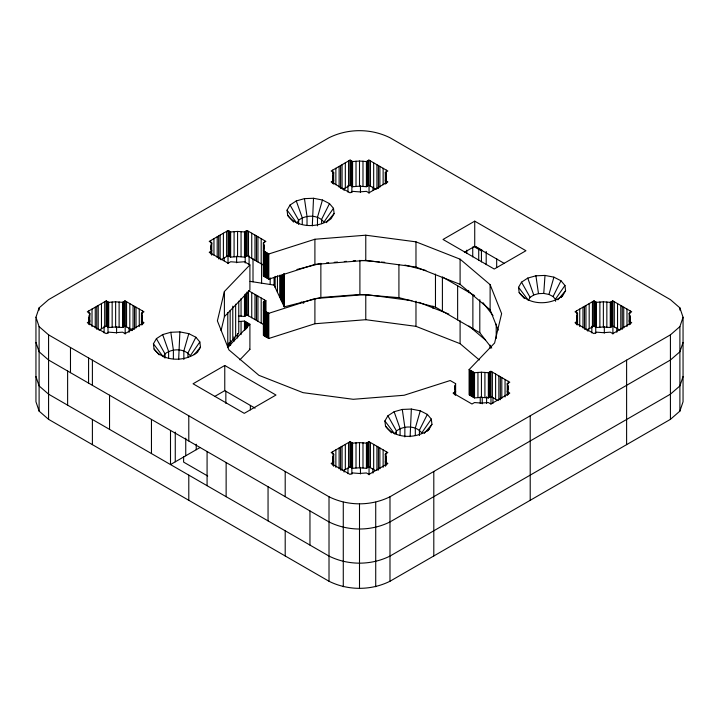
<?xml version="1.0" encoding="UTF-8"?>
<svg xmlns="http://www.w3.org/2000/svg" width="719" height="719" viewBox="0 0 719 719"><rect width="100%" height="100%" fill="white"/><g stroke="black" fill="none" stroke-linecap="round" stroke-linejoin="round"><path stroke-width="1.08" d="M179.876 331.908L188.8 333.643L195.865 337.238L199.846 341.956L200.475 347.187L197.482 352.337C185.286 361.882 163.797 362.106 154.055 349.039L153.417 343.799L156.418 338.649L162.647 334.578L170.816 332.277L179.876 331.908L178.654 359.554M313.52 198.273L322.445 200.008L329.5 203.603L333.481 208.312L334.119 213.552L331.117 218.702C318.921 228.247 297.432 228.471 287.69 215.394L287.061 210.164L290.054 205.014L296.282 200.934L304.452 198.633L313.52 198.273L312.298 225.91M411.349 409.066L420.273 410.801L427.329 414.396L431.319 419.105L431.948 424.345L428.946 429.495C416.75 439.039 395.27 439.264 385.519 426.196L384.89 420.957L387.892 415.807L394.12 411.735L402.281 409.435L411.349 409.066L410.127 436.712M555.625 301.306L555.383 299.275L553.064 296.534L548.957 294.439L543.762 293.433L544.993 275.431L535.925 275.79L527.755 278.091L521.527 282.172L518.525 287.321L519.163 292.552C528.905 305.629 550.394 305.404 562.591 295.86L565.583 290.701L564.954 285.47L560.973 280.752L553.909 277.157L544.993 275.431M88.913 320.53L89.821 313.259L87.287 311.794L106.187 300.884L108.713 302.339L115.633 301.818L122.554 302.339L125.088 300.884L143.989 311.794L141.454 313.259L141.454 324.53M141.454 313.259L142.362 317.25L141.454 321.249L143.989 322.705L125.088 333.616L122.554 332.16L115.633 332.681L108.713 332.16L106.187 333.616L87.287 322.705L89.821 321.249L88.913 317.25M210.847 249.044L211.745 242.86L209.22 241.395L228.121 230.484L230.646 231.949L237.567 231.428L244.487 231.949L247.021 230.484L265.913 241.395L263.388 242.86L263.388 276.024L268.807 279.152L314.904 264.421L365.773 260.377L415.977 267.019L460.097 284.347L490.115 309.826L498.168 330.111M265.913 336.807L265.913 300.722L263.388 302.187L264.295 306.177L263.388 310.177L268.807 313.304L313.861 298.906M332.771 179.741L333.679 172.461L331.153 171.005L350.054 160.094L352.58 161.55L359.5 161.029L366.42 161.55L368.946 160.094L387.847 171.005L385.321 172.461L385.321 183.74M332.771 461.328L333.679 454.048L331.153 452.593L350.054 441.673L352.58 443.138L359.5 442.616L366.42 443.138L368.946 441.673L387.847 452.593L385.321 454.048L385.321 466.092M385.321 172.461L386.229 176.461L385.321 180.451L387.847 181.916L368.946 192.827L366.42 191.362L359.5 191.883L352.58 191.362L350.054 192.827L331.153 181.916L333.679 180.451L332.771 176.461M385.321 454.048L386.229 458.048L385.321 462.038L387.847 463.503L368.946 474.414L366.42 472.949L359.5 473.47L352.58 472.949L350.054 474.414L331.153 463.503L333.679 462.038L332.771 458.048M210.847 246.851L211.745 250.85L209.22 252.306L228.121 263.217L230.646 261.761L237.567 262.282L244.487 261.761L249.906 264.889L224.391 291.51L217.39 320.872L228.894 349.856L258.912 375.327L303.032 392.655L353.236 399.297L404.105 395.261L450.202 380.531L455.612 383.649L454.705 387.649L455.612 391.639L453.087 393.104L471.979 404.015L474.513 402.55L481.433 403.08L488.354 402.55L490.879 404.015L509.78 393.104L507.255 391.639L508.153 387.649L507.255 383.649L509.78 382.193L490.879 371.283L488.354 372.739L481.433 372.217L474.513 372.739L469.103 369.62L494.609 342.999L501.619 313.637L490.115 284.652L460.097 259.173L415.977 241.845L365.773 235.203L314.904 239.247L268.807 253.978L263.388 250.85L264.295 246.851L263.388 242.86M576.638 320.53L577.546 313.259L575.011 311.794L593.912 300.884L596.446 302.339L603.367 301.818L610.287 302.339L612.813 300.884L631.713 311.794L629.179 313.259L629.179 324.53M629.179 313.259L630.087 317.25L629.179 321.249L631.713 322.705L612.813 333.616L610.287 332.16L603.367 332.681L596.446 332.16L593.912 333.616L575.011 322.705L577.546 321.249L576.638 317.25M221.066 330.623L224.391 316.675L224.391 291.51M188.8 333.643L183.848 350.917L183.848 359.491M322.445 200.008L317.483 217.282L317.483 225.847M420.273 410.801L415.312 428.075L415.312 435.57M548.957 294.439L553.909 277.157M35.95 317.25L39.105 307.885L48.577 299.652L329.014 137.742C347.978 128.315 371.022 128.315 389.986 137.742L670.423 299.652L679.895 307.885L683.05 317.25L683.05 401.75L679.895 411.115L670.423 419.348L389.986 581.258C371.022 590.685 347.978 590.685 329.014 581.258L48.577 419.348L39.105 411.115L35.95 401.75L35.95 317.25L39.105 326.615L39.105 411.115M679.895 411.115L679.895 326.615L683.05 317.25M683.05 342.424L679.895 351.789L670.423 360.021L389.986 521.94C371.022 531.359 347.978 531.359 329.014 521.94L48.577 360.021L39.105 351.789L35.95 342.424M683.05 376.576L679.895 385.941L670.423 394.174L389.986 556.084C371.022 565.511 347.978 565.511 329.014 556.084L48.577 394.174L39.105 385.941L35.95 376.576M195.865 337.238L187.956 353.011L187.956 357.298M329.5 203.603L321.591 219.376L321.591 223.663M427.329 414.396L419.42 430.169L419.42 435.525M553.064 296.534L560.973 280.752M543.762 293.433L538.486 293.64L533.741 294.979L530.11 297.351L528.366 300.353L518.525 287.321M199.846 341.956L190.274 355.752C184.603 348.149 172.102 348.284 165.002 353.838L163.258 356.831L153.417 343.799M333.481 208.312L323.909 222.117C318.238 214.514 305.737 214.639 298.646 220.194L296.902 223.196L287.061 210.164M431.319 419.105L421.738 432.91C416.067 425.306 403.575 425.432 396.475 430.996L394.731 433.988L384.89 420.957M555.383 299.275L564.954 285.47M238.762 301.171L238.762 333.122L227.779 345.515L227.779 312.468M194.157 354.656L200.475 347.187M326.39 222.674L334.119 213.552M424.219 433.467L431.948 424.345M557.854 299.832L565.583 290.701M427.517 431.067L428.946 429.495M561.153 297.432L562.591 295.86M224.391 316.675L249.906 290.063L249.906 264.889M227.492 347.601L249.906 324.215L244.487 321.087L238.438 321.573M239.858 359.868L249.906 349.389L249.906 324.215M39.105 326.615L48.577 334.847L329.014 496.766C347.978 506.185 371.022 506.185 389.986 496.766L670.423 334.847L679.895 326.615M99.024 330.192L106.187 326.058L108.713 327.513L115.633 326.992L122.554 327.513L125.088 326.058L132.251 330.192M220.958 259.793L228.121 255.658L230.646 257.123L237.567 256.593L244.487 257.123L247.021 255.658L263.63 265.248M342.891 189.403L350.054 185.259L352.58 186.724L359.5 186.203L366.42 186.724L368.946 185.259L376.109 189.403M238.438 315.956L244.487 316.45L247.021 314.985L263.63 324.575M224.768 365.477L193.06 383.775L244.271 413.344L275.979 395.037L224.768 365.477L224.768 390.642L255.083 408.149M474.729 221.155L443.021 239.463L494.232 269.032L525.94 250.724L474.729 221.155L474.729 246.329L504.181 263.343M215.053 396.259L224.768 390.642M464.402 252.297L474.729 246.329M474.118 246.689L481.433 250.913L482.045 250.554M200.035 447.524L170.502 464.573L170.502 430.42M343.7 470.514L350.054 466.847L352.58 468.312L359.5 467.79L366.42 468.312L368.946 466.847L375.3 470.514M586.749 330.192L593.912 326.058L596.446 327.513L603.367 326.992L610.287 327.513L612.813 326.058L619.976 330.192M469.103 369.62L469.103 394.794L474.513 397.913L481.433 397.391L488.354 397.913L490.879 396.457L498.042 400.591M263.388 302.187L263.388 335.351L268.807 338.478L314.904 323.748L365.773 319.703L415.977 326.345L460.097 343.673L479.276 359.949M296.965 269.472L320.863 263.379L320.863 297.531L284.23 306.869L274.083 285.101L274.083 277.39M326.435 262.938L328.664 262.759M334.245 262.327L337.588 262.058M344.284 261.536L346.513 261.357M353.209 260.826L355.438 260.655M320.863 297.531L359.904 294.457L398.919 297.648L435.471 307.121L479.798 332.717L491.733 348.068M315.803 298.502L365.773 294.529L411.933 300.641M361.585 260.44L379.273 261.887M381.456 262.067L384.728 262.336M250.077 281.372L274.083 285.101M404.905 265.05L425.882 270.488M418.853 302.304L448.836 314.077M301.225 301.998L303.697 303.247M475.654 246.527L482.35 250.392M472.095 294.116L442.401 276.968L442.401 311.12M474.603 295.563L472.877 294.565L472.877 328.718M265.913 300.722L248.495 290.665L248.495 315.839M249.457 349.128L249.906 349.389M207.71 476.023L183.615 462.11L183.615 456.646M468.941 326.004L485.541 340.096M519.163 292.552L524.313 298.394M287.69 215.394L293.586 222.072M385.519 426.196L391.415 432.865M154.055 349.039L159.205 354.871M482.988 302.663L493.009 315.56M521.527 282.172L530.11 297.351M290.054 205.014L298.646 220.194L298.646 224.481M387.892 415.807L396.475 430.996L396.475 434.204M156.418 338.649L165.002 353.838L165.002 358.116M527.755 278.091L533.741 294.979M394.12 411.735L400.097 428.623L400.097 435.049M296.282 200.934L302.268 217.83L302.268 224.256M162.647 334.578L168.623 351.465L168.623 357.891M535.925 275.79L538.486 293.64M402.281 409.435L404.851 427.284L404.851 436.918M304.452 198.633L307.022 216.491L307.022 225.056M170.816 332.277L173.378 350.126L173.378 358.691M679.895 307.885L679.895 310.078M670.423 334.847L670.423 419.348M630.446 321.977L630.446 324.161M630.239 310.941L630.239 313.133M630.087 317.25L630.087 320.53M629.862 315.237L629.862 321.447M629.574 321.474L629.574 324.754M626.986 309.071L626.986 326.579M626.609 360.147L626.609 444.648M623.741 307.193L623.741 327.99M622.259 306.339L622.259 329.32M620.785 305.485L620.785 329.563M617.54 303.616L617.54 328.781M616.812 327.9L616.812 332.313M614.287 301.737L614.287 326.911M612.903 326.309L612.903 334.02M612.813 300.884L612.813 326.058M612.417 301.108L612.417 326.282M611.545 301.612L611.545 326.786M610.683 302.115L610.683 327.289M610.287 302.339L610.287 327.513M606.845 301.953L606.845 327.127M604.32 326.543L604.32 333.149M603.367 301.818L603.367 326.992M599.88 301.953L599.88 327.127M596.446 302.339L596.446 327.513M596.051 302.115L596.051 327.289M595.736 326.768L595.736 333.382M595.179 301.612L595.179 326.786M594.307 301.108L594.307 326.282M593.912 300.884L593.912 326.058M592.438 301.737L592.438 326.911M591.827 326.273L591.827 332.888M589.185 303.616L589.185 328.781M587.926 329.086L587.926 331.288M585.94 305.485L585.94 329.563M584.466 306.339L584.466 329.32M582.983 307.193L582.983 327.99M579.739 309.071L579.739 326.579M577.546 313.259L577.546 324.53M577.15 313.026L577.15 325.069M576.863 315.237L576.863 320.71M576.494 310.941L576.494 313.133M576.279 321.977L576.279 324.161M530.209 415.807L530.209 500.307M508.513 392.376L508.513 394.56M508.306 381.34L508.306 383.524M508.153 387.649L508.153 389.833M507.929 385.636L507.929 392.206M507.65 383.425L507.65 388.898M507.65 391.873L507.65 395.153M507.255 383.649L507.255 394.929M505.053 379.461L505.053 396.978M501.808 377.592L501.808 398.38M500.334 376.738L500.334 399.719M498.851 375.884L498.851 399.962M496.676 258.633L496.676 267.45M496.209 324.071L496.209 338.397M495.607 374.006L495.607 399.18M492.964 397.778L492.964 403.287M492.362 372.136L492.362 397.31M490.978 396.367L490.978 404.078M490.879 371.283L490.879 396.457M490.484 371.507L490.484 396.681M490.115 284.652L490.115 309.826M490.115 345.066L490.115 348.356M489.621 372.011L489.621 397.185M488.749 372.514L488.749 397.688M488.354 372.739L488.354 397.913M486.601 396.789L486.601 403.395M486.197 251.461L486.197 264.682M484.912 372.352L484.912 397.517M482.233 397.212L482.233 403.817M481.433 250.913L481.433 261.923M481.433 372.217L481.433 397.391M480.247 396.897L480.247 403.512M479.798 299.661L479.798 332.717M478.719 249.34L478.719 260.359M477.946 372.352L477.946 397.517M474.513 372.739L474.513 397.913M474.118 372.514L474.118 397.688M473.246 372.011L473.246 397.185M472.743 246.994L472.743 256.908M472.374 371.507L472.374 396.681M471.979 371.283L471.979 396.457M471.529 371.022L471.529 396.196M470.541 370.447L470.541 395.621M469.552 369.881L469.552 395.055M468.626 290.44L468.626 292.642M466.775 250.158L466.775 253.465M460.097 259.173L460.097 284.347M460.097 320.692L460.097 343.673M457.635 285.767L457.635 319.919M455.612 383.649L455.612 394.929M455.217 386.705L455.217 388.898M455.217 391.873L455.217 395.153M454.929 385.636L454.929 391.846M454.345 392.376L454.345 394.56M435.471 274.074L435.471 307.121M433.8 471.466L433.8 555.958M432.964 306.114L432.964 308.307M415.977 241.845L415.977 267.019M415.977 301.171L415.977 326.345M398.919 264.601L398.919 297.648M389.986 496.766L389.986 581.258M386.588 181.179L386.588 183.372M386.588 462.766L386.588 464.959M386.373 170.151L386.373 173.432M386.373 451.739L386.373 453.923M386.229 176.461L386.229 179.741M386.229 458.048L386.229 461.328M385.995 174.447L385.995 179.921M385.995 456.035L385.995 461.508M385.717 172.236L385.717 183.965M385.717 453.824L385.717 465.858M383.128 168.273L383.128 184.693M383.128 449.86L383.128 467.368M379.875 166.395L379.875 187.192M379.875 447.982L379.875 468.779M378.401 165.55L378.401 188.531M378.401 447.128L378.401 470.118M376.927 164.696L376.927 188.773M376.927 446.283L376.927 470.361M375.722 502.23L375.722 586.731M373.673 162.818L373.673 187.992M373.673 444.405L373.673 469.579M372.945 187.111L372.945 190.418M372.945 468.698L372.945 473.102M370.429 160.939L370.429 186.113M370.429 442.527L370.429 467.701M369.045 185.511L369.045 193.222M369.045 467.098L369.045 474.81M368.946 160.094L368.946 185.259M368.946 441.673L368.946 466.847M368.55 160.319L368.55 185.493M368.55 441.906L368.55 467.08M367.688 160.822L367.688 185.996M367.688 442.41L367.688 467.584M366.816 161.326L366.816 186.5M366.816 442.913L366.816 468.078M366.42 161.55L366.42 186.724M366.42 443.138L366.42 468.312M365.773 235.203L365.773 260.377M365.773 294.529L365.773 319.703M362.987 161.155L362.987 186.329M362.987 442.742L362.987 467.916M360.453 185.745L360.453 192.359M360.453 467.332L360.453 473.938M359.904 260.305L359.904 294.457M359.5 161.029L359.5 186.203M359.5 442.616L359.5 467.79M359.5 504.055L359.5 588.546M356.013 161.155L356.013 186.329M356.013 442.742L356.013 467.916M352.58 161.55L352.58 186.724M352.58 443.138L352.58 468.312M352.184 161.326L352.184 186.5M352.184 442.913L352.184 468.078M351.87 185.978L351.87 192.584M351.87 466.46L351.87 474.172M351.312 160.822L351.312 185.996M351.312 442.41L351.312 467.584M350.45 160.319L350.45 185.493M350.45 441.906L350.45 467.08M350.054 160.094L350.054 185.259M350.054 441.673L350.054 466.847M348.571 160.939L348.571 186.113M348.571 442.527L348.571 467.701M347.969 185.484L347.969 192.09M347.969 468.168L347.969 473.677M345.327 162.818L345.327 187.992M345.327 444.405L345.327 469.579M344.068 188.297L344.068 190.499M344.068 469.875L344.068 472.086M343.278 502.23L343.278 586.731M342.073 164.696L342.073 188.773M342.073 446.283L342.073 470.361M340.599 165.55L340.599 188.531M340.599 447.128L340.599 470.118M339.125 166.395L339.125 187.192M339.125 447.982L339.125 468.779M335.872 168.273L335.872 184.693M335.872 449.86L335.872 467.368M333.679 172.461L333.679 183.74M333.679 454.048L333.679 466.092M333.283 172.236L333.283 183.965M333.283 453.824L333.283 465.858M333.005 174.447L333.005 179.921M333.005 456.035L333.005 461.508M332.627 170.151L332.627 173.432M332.627 451.739L332.627 453.923M332.412 181.179L332.412 183.372M332.412 462.766L332.412 464.959M329.014 496.766L329.014 581.258M314.904 239.247L314.904 264.421M314.904 298.574L314.904 323.748M309.961 510.939L309.961 545.092M285.2 471.466L285.2 496.64M285.2 530.793L285.2 555.958M284.23 273.822L284.23 306.869M283.69 273.777L283.69 305.728M282.513 274.55L282.513 303.193M281.336 275.332L281.336 300.668M280.805 275.287L280.805 299.517M279.754 275.233L279.754 297.271M277.444 275.781L277.444 292.309M275.134 276.339L275.134 287.348M270.173 277.885L270.173 284.49M268.807 253.978L268.807 279.152M268.807 313.304L268.807 338.478M268.358 253.717L268.358 278.891M268.358 313.044L268.358 338.218M268.052 486.736L268.052 520.889M267.36 253.142L267.36 278.316M267.36 312.468L267.36 337.642M266.372 252.567L266.372 277.741M266.372 311.893L266.372 337.067M265.913 252.306L265.913 277.48M265.518 252.081L265.518 277.255M265.518 300.955L265.518 336.582M264.655 251.578L264.655 276.752M264.655 301.45L264.655 336.079M264.439 240.541L264.439 242.734M264.439 299.868L264.439 302.061M264.295 306.177L264.295 311.651M264.071 244.846L264.071 251.057M264.071 304.164L264.071 311.471M263.783 245.916L263.783 248.1M263.783 251.075L263.783 276.249M263.783 301.953L263.783 307.426M263.783 310.401L263.783 335.575M261.59 263.325L261.59 283.16M261.195 238.672L261.195 263.846M261.195 297.999L261.195 323.173M257.941 236.794L257.941 261.968M257.941 296.12L257.941 321.294M256.467 235.94L256.467 261.114M256.467 295.266L256.467 320.44M254.993 235.086L254.993 260.26M254.993 294.413L254.993 319.587M253.007 258.687L253.007 281.821M251.74 233.217L251.74 258.391M251.74 292.543L251.74 317.717M250.374 405.426L250.374 409.839M249.098 255.883L249.098 264.691M248.495 231.338L248.495 256.512M248.459 323.379L248.459 325.572M247.471 322.804L247.471 327.181M247.021 230.484L247.021 255.658M247.021 292.004L247.021 314.985M247.021 322.543L247.021 328.017M246.626 230.718L246.626 255.892M246.626 293.325L246.626 315.21M246.626 322.319L246.626 327.792M245.754 231.212L245.754 256.386M245.754 293.828L245.754 315.713M245.754 321.815L245.754 329.482M245.197 256.377L245.197 262.983M244.882 231.716L244.882 256.89M244.882 294.332L244.882 316.216M244.882 321.312L244.882 330.066M244.487 231.949L244.487 257.123M244.487 295.653L244.487 316.45M244.487 321.087L244.487 329.841M241.054 231.554L241.054 256.728M241.054 298.538L241.054 316.054M241.054 321.483L241.054 334.614M237.567 231.428L237.567 256.593M237.567 333.652L237.567 338.029M236.614 256.144L236.614 262.75M235.652 304.191L235.652 336.132M234.088 231.554L234.088 256.728M234.088 336.798L234.088 341.183M232.785 306.159L232.785 339.215M230.646 231.949L230.646 257.123M230.646 340.788L230.646 345.165M230.251 231.716L230.251 256.89M230.251 342.109L230.251 345.39M230.161 310.392L230.161 342.343M229.379 231.212L229.379 256.386M229.379 342.612L229.379 345.893M228.516 230.718L228.516 255.892M228.516 343.116L228.516 346.396M228.121 230.484L228.121 255.658M228.121 344.437L228.121 346.63M228.022 255.91L228.022 263.621M226.638 231.338L226.638 256.512M226.134 462.542L226.134 496.694M225.847 391.271L225.847 403.395M224.121 257.51L224.121 260.808M223.393 233.217L223.393 258.391M220.149 235.086L220.149 259.173M218.666 235.94L218.666 258.93M217.192 236.794L217.192 257.591M213.947 238.672L213.947 255.092M211.745 242.86L211.745 255.227M211.35 242.627L211.35 249.196M211.35 251.075L211.35 254.364M211.071 244.846L211.071 251.407M210.694 240.541L210.694 242.734M210.487 251.578L210.487 253.771M207.081 451.541L207.081 485.693M196.224 444.216L196.224 449.726M188.791 415.807L188.791 440.981M188.791 475.133L188.791 500.307M185.745 438.15L185.745 455.774M175.265 432.074L175.265 461.823M151.457 419.42L151.457 453.572M142.722 321.977L142.722 324.161M142.506 310.941L142.506 313.133M142.362 317.25L142.362 320.53M142.137 315.237L142.137 320.71M141.85 313.026L141.85 325.069M139.261 309.071L139.261 326.579M136.017 307.193L136.017 327.99M134.534 306.339L134.534 329.32M133.06 305.485L133.06 329.563M131.937 328.448L131.937 330.65M129.815 303.616L129.815 328.781M129.078 327.9L129.078 332.313M126.562 301.737L126.562 326.911M125.178 326.309L125.178 334.02M125.088 300.884L125.088 326.058M124.693 301.108L124.693 326.282M123.821 301.612L123.821 326.786M122.949 302.115L122.949 327.289M122.554 302.339L122.554 327.513M119.12 301.953L119.12 327.127M116.595 326.543L116.595 333.149M115.633 301.818L115.633 326.992M112.155 301.953L112.155 327.127M109.54 395.225L109.54 429.369M108.713 302.339L108.713 327.513M108.317 302.115L108.317 327.289M108.003 326.768L108.003 333.382M107.455 301.612L107.455 326.786M106.583 301.108L106.583 326.282M106.187 300.884L106.187 326.058M104.713 301.737L104.713 326.911M104.102 326.273L104.102 332.888M101.46 303.616L101.46 328.781M98.215 305.485L98.215 329.563M96.741 306.339L96.741 329.32M95.259 307.193L95.259 327.99M92.392 360.147L92.392 385.321M92.392 419.474L92.392 444.648M92.014 309.071L92.014 326.579M89.821 313.259L89.821 324.53M89.426 321.474L89.426 324.754M89.138 315.237L89.138 321.447M88.761 310.941L88.761 313.133M88.554 321.977L88.554 324.161M88.581 357.945L88.581 383.119M70.48 347.502L70.48 372.676M67.622 371.022L67.622 405.174M48.577 334.847L48.577 419.348M39.105 307.885L39.105 310.078"/></g></svg>
